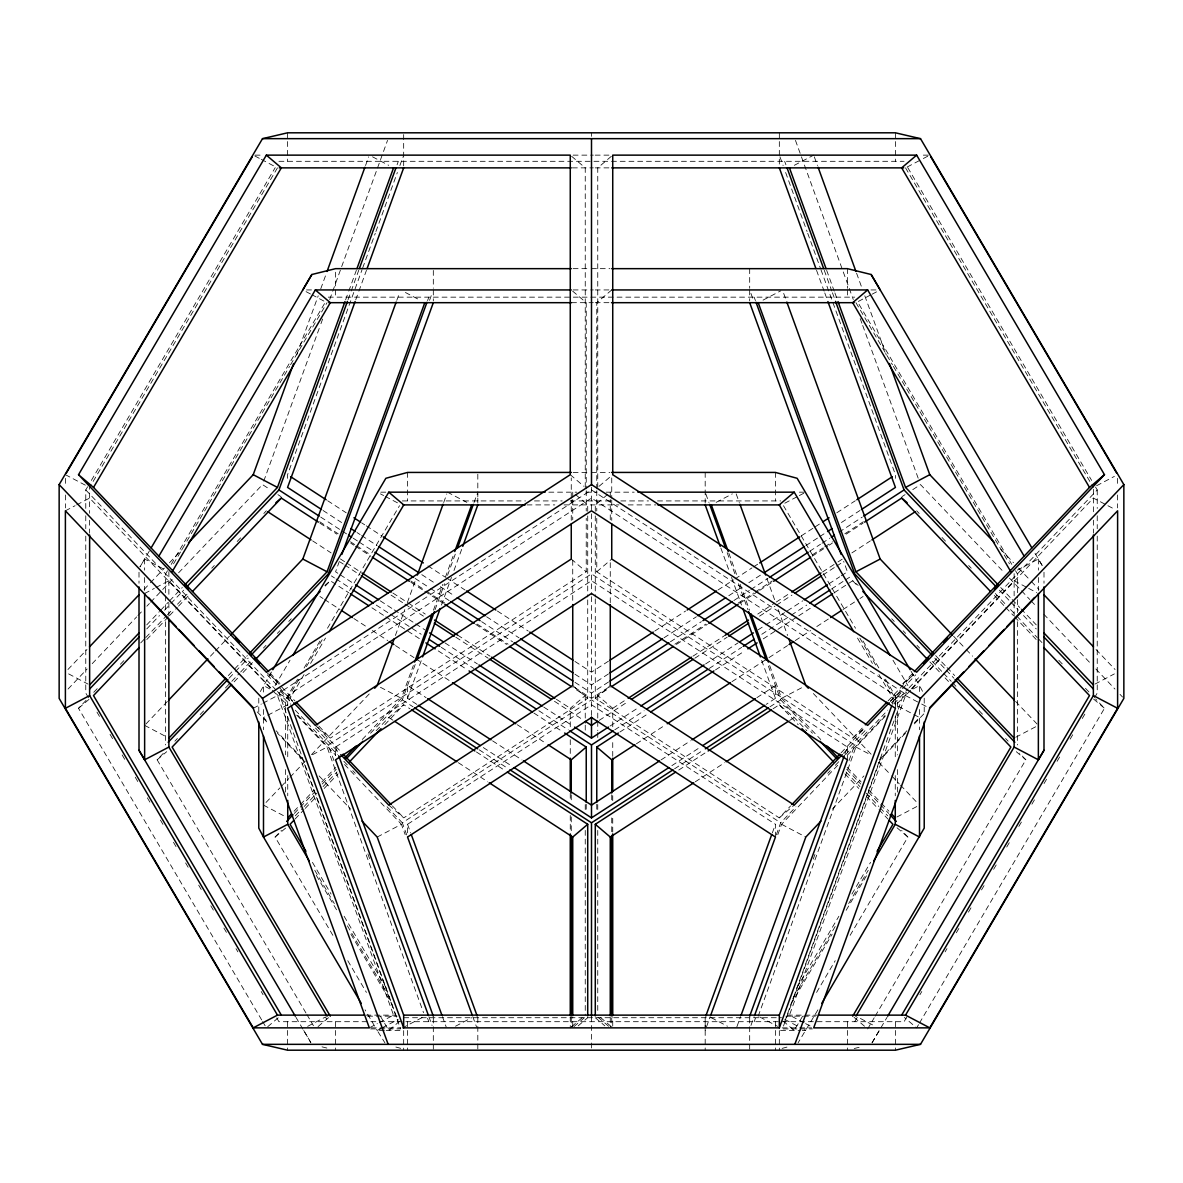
<?xml version="1.0" encoding="UTF-8"?>
<svg xmlns="http://www.w3.org/2000/svg" width="1183" height="1183" viewBox="0 0 1183 1183"><rect width="100%" height="100%" fill="white"/><g stroke="black" fill="none" stroke-linecap="round" stroke-linejoin="round"><path stroke-width="0.75" stroke-dasharray="5 3.75" d="M287.573 478.331L287.573 474.694L362.028 269.754M416.83 704.358L407.544 698.325L407.544 685.593L426.102 697.645M477.814 503.086L477.814 493.991M571.256 520.343L571.256 500.069M571.256 498.22L571.256 477.947M572.735 1026.785L572.735 1017.572M610.265 602.694L610.265 560.328M610.265 519.795L610.265 499.537M611.744 831.693L611.744 816.95M612.735 1026.031L612.735 1016.788M612.735 832.078L612.735 815.442M612.735 800.669L612.735 793.275M612.735 756.336L612.735 739.715M612.735 726.776L612.735 708.306L597.755 695.574L610.088 687.545M705.186 1030.467L705.186 1017.72M775.457 837.046L775.457 824.3L591.5 704.772L407.544 824.3L407.544 837.046M895.427 708.306L895.427 695.574L591.5 498.073L287.573 695.574L287.735 705.689L276.438 693.844M296.756 354.856L318.212 295.809M320.741 288.859L326.419 273.229M365.532 165.546L368.682 156.866M263.75 481.141L320.297 325.458M320.933 323.728L322.811 318.552M329.717 299.521L387.536 140.393M345.599 299.861L348.127 292.911M348.763 291.181L356.334 270.345M348.053 299.669L350.567 292.763M351.203 291.033L358.745 270.271M397.074 164.762L398.331 161.302M362.663 268.023L375.277 233.288M375.913 231.543L397.355 172.496M399.884 165.546L403.033 156.866M355.713 299.861L358.242 292.911M358.878 291.181L366.449 270.345M396.778 300.364L399.307 293.414M427.566 300.615L428.823 297.155M429.547 300.364L432.061 293.414M339.344 561.378L335.573 571.788L338.649 573.799M395.388 635.508L404.793 609.6M407.307 602.694L416.091 578.517M443.684 502.524L446.819 493.888M362.264 739.508L401.421 698.325L413.34 665.511M433.422 610.251L442.826 584.343M445.34 577.437L454.124 553.26M370.545 733.253L402.324 699.848L415.706 663.131M434.989 609.896L444.557 583.692M447.558 575.308L455.854 552.609M474.043 502.524L477.178 493.888M407.544 698.325L421.355 660.336M441.422 605.075L451.462 577.437M453.976 570.531L462.124 548.084M772.322 832.936L775.457 824.3M706.443 1027.007L710.214 1016.655M776.285 834.887L780.676 822.791L795.937 806.747M777.808 834.666L781.579 824.3L838.422 764.529M736.802 1027.007L740.573 1016.655M844.913 754L847.427 747.064L591.5 580.749L335.573 747.064L335.573 757.978M750.939 1025.439L754.089 1016.759M754.177 1021.698L755.434 1018.238M813.239 859.109L815.117 853.919M849.054 760.521L854.703 744.95L591.5 573.903L328.297 744.95L333.946 760.521M758.199 1016.167L855.945 747.064L886.318 715.124M892.263 704.255L895.427 695.574M784.669 1021.698L904.063 693.061L591.5 489.939L278.937 693.061L398.331 1021.698M910.614 690.236L905.542 695.574L789.445 1015.132L803.996 1022.777M260.349 691.537L271.883 671.323M872.063 1042.8L879.28 1030.452M85.767 508.409L85.767 489.939L87.631 486.775M91.372 480.416L275.21 167.646M277.458 167.868L89.627 487.426L89.627 513.274M149.309 551.086L139.934 566.968L144.637 559.041L165.635 570.088M167.483 570.724L165.62 573.903L165.62 594.132M171.224 564.365L325.488 301.916L312.504 295.04M173.546 563.833L289.613 366.375M290.545 364.793L327.055 302.685M275.092 685.593L290.012 660.218M297.554 679.16L285.399 699.848L285.399 705.349M304.105 668.025L320.002 640.964M327.484 628.232L399.514 505.703M298.915 679.308L287.735 698.325L276.423 692.38M306.367 666.62L323.151 638.081M292.6 700.987L290.072 698.325L304.061 674.547M310.582 663.456L325.488 638.081M796.943 987.598L838.88 916.263M851.923 894.067L870.555 862.348M792.758 998.703L835.627 925.771M848.669 903.575L868.233 870.274M790.969 1004.204L832.122 934.186M846.156 910.304L866.74 875.302M802.606 1016.197L794.222 1030.467L783.323 1021.195M816.581 992.419L835.213 960.714M850.133 935.339L907.908 837.046L901.594 830.407M817.926 1009.853L798.096 1042.8M854.703 1021.698L857.512 1016.936L875.346 1026.356M867.671 1028.914L874.222 1017.764M875.169 1016.167L1025.853 759.811L1019.524 753.157M872.093 1042.755L887.043 1017.321M906.858 1016.936L904.063 1021.698L278.937 1021.698L276.142 1016.936M919.93 994.711L921.794 991.531M945.113 951.842L946.991 948.662M956.322 932.795L959.117 928.034M968.448 912.152L972.189 905.808M981.52 889.927L984.315 885.165M993.646 869.283L997.387 862.939M1006.718 847.058L1009.513 842.296M1018.844 826.414L1022.57 820.07M1031.901 804.189L1035.643 797.845M1044.042 783.56L1047.768 777.201M1057.099 761.32L1060.84 754.976M1070.171 739.094L1072.966 734.332M1082.297 718.465L1086.038 712.107M1094.438 697.822L1097.233 693.061L1097.233 536.106M918.526 1024.685L916.648 1027.864L904.389 1017.439M919.457 1023.103L1104.478 708.306L1095.606 698.976M67.934 669.519L86.965 649.511M144.075 589.459L149.162 584.121M150.418 582.775L164.393 568.106M169.465 562.768L182.152 549.415M68.052 689.053L87.113 669.001M92.2 663.663L136.666 616.89M137.938 615.559L141.753 611.537M146.84 606.199L149.383 603.522M150.655 602.191L173.531 578.132M178.618 572.794L262.493 484.601L270.212 489.614M146.736 624.875L159.439 611.537M160.696 610.206L168.311 602.191M169.583 600.86L182.286 587.522M146.766 628.912L159.483 615.559M164.555 610.206L169.642 604.868M170.914 603.522L183.631 590.169M261.68 1019.923L78.522 708.306L87.394 698.976M93.738 692.292L97.553 688.299M120.4 664.269L124.2 660.277M140.703 642.916L144.503 638.924M145.775 637.578L166.078 616.239M167.35 614.894L172.437 609.556M177.509 604.217L187.668 593.541M211.772 568.195L214.315 565.518M237.162 541.503L240.962 537.496M263.809 513.481L266.352 510.805M146.796 639.515L168.37 616.831M169.642 615.5L177.258 607.5M178.529 606.154L188.674 595.478M145.908 724.04L167.409 701.415M210.441 656.181L214.227 652.188M215.498 650.857L229.413 636.217M228.349 675.567L233.406 670.243M234.678 668.913L247.336 655.619M229.162 678.14L234.249 672.787M235.521 671.456L248.223 658.088M305.968 1012.988L157.147 759.811L163.476 753.157M174.862 741.179L177.391 738.517M200.164 714.562L203.964 710.569M225.48 687.959L230.537 682.635M231.809 681.304L239.395 673.319M240.667 671.988L250.781 661.341M263.439 648.047L265.968 645.386M277.354 633.408L279.898 630.746M288.756 621.43L291.284 618.768M234.13 681.866L237.931 677.874M242.988 672.55L253.118 661.903M325.236 586.073L330.308 580.749L348.808 592.772M266.027 802.473L279.927 787.863M281.184 786.532L288.77 778.562M290.027 777.231L305.184 761.29L276.127 730.783M311.499 754.65L369.614 693.549M294.049 811.227L299.107 805.919M300.364 804.588L314.264 789.978M321.85 782.007L335.735 767.397M294.301 813.431L314.634 792.048M322.249 784.033L336.238 769.334M332.867 935.339L275.092 837.046L281.406 830.407M295.306 815.797L302.892 807.826M304.149 806.495L316.778 793.216M323.092 786.577L336.992 771.967M376.15 730.783L388.778 717.504L403.758 704.772L409.954 708.78M295.129 818.991L303.972 809.69M305.229 808.373L316.6 796.41M324.186 788.44L338.072 773.83M384.815 724.691L403.758 704.772M902.94 683.597L913.099 672.92M596.764 518.331L596.764 571.788L852.692 738.103L864.093 726.125M888.122 700.854L913.439 674.236M595.286 598.849L595.286 698.325L779.242 817.867L790.599 805.919M841.128 752.787L865.128 727.545M890.4 700.987L902.452 690.221M890.459 701.415L915.76 674.798M843.479 753.32L867.479 728.092M891.479 702.85L902.851 690.902M827.701 773.342L830.244 770.665M835.331 765.327L839.146 761.32M845.49 754.636L887.753 710.199M893.786 703.855L908.086 688.831M909.15 687.707L1097.233 489.939L1095.369 486.775M847.265 755.242L885.15 715.39M906.562 693.844L895.176 705.822L895.265 698.325L884.085 679.308M911.635 688.521L1014.127 580.749L1027.051 587.537M911.886 688.89L1093.373 498.073L1106.297 504.86M832.344 809.157L863.915 775.944M906.873 730.783L877.816 761.334L890.444 774.569M914.444 722.828L919.502 717.504L895.265 704.772M905.498 733.194L880.182 759.811L782.436 1028.914L812.44 1028.914M914.355 723.878L925.742 711.9M611.374 156.289L597.755 167.868L597.755 487.426M78.522 708.306L89.405 699.049M611.744 289.939L596.764 302.685L596.764 488.845M324.852 585.378L330.308 580.749M157.147 759.811L166.685 751.693M599.116 486.272L612.735 474.694M607.544 494.479L595.286 504.904L595.286 514.117M275.092 837.046L285.99 827.775M596.764 571.788L611.744 559.041M570.265 726.776L570.265 708.306L585.245 695.574L572.912 687.545M595.286 698.325L610.265 685.593M267.713 1026.711L278.611 1017.439M318.05 1026.593L328.948 1017.321M399.677 1021.195L388.778 1030.467L380.394 1016.197M903.028 683.774L913.927 674.502M852.692 738.103L864.95 727.678M779.242 817.867L794.222 805.12M571.626 1026.711L582.524 1017.439M573.977 1026.593L584.875 1017.321M578.176 1025.838L587.714 1017.72M315.329 725.371L330.308 738.103L586.236 571.788L586.236 518.331M608.476 661.164L591.5 672.195L574.524 661.164M654.746 631.086L685.608 611.034M718.007 589.977L733.43 579.951M734.968 578.96L751.944 567.929M753.482 566.923L758.111 563.921M801.32 535.84L813.653 527.825M815.205 526.819L821.372 522.812M836.795 512.786L855.309 500.749M608.476 673.911L591.5 684.927L574.524 673.911M664.003 637.814L696.403 616.757M728.802 595.7L742.687 586.679M748.854 582.672L761.201 574.657M805.948 545.585L818.281 537.555M819.819 536.55L826 532.542M841.424 522.516L859.937 510.494M608.52 682L591.5 693.061L574.48 682M670.421 641.778L701.356 621.666M733.859 600.55L749.327 590.494M750.88 589.489L767.9 578.428M809.675 551.278L820.499 544.239M822.052 543.234L829.786 538.206M839.072 532.173L862.289 517.089M388.778 805.12L403.758 817.867L587.714 698.325L587.714 598.849M608.491 687.367L591.5 698.399L574.509 687.367M674.916 644.203L705.807 624.121M738.236 603.049L753.689 593.008M755.227 592.003L772.218 580.957M812.381 554.857L823.191 547.833M824.743 546.827L832.462 541.814M844.825 533.784L863.353 521.733M901.978 496.638L905.069 494.642M912.788 489.614L920.507 484.601L1004.382 572.794M676.425 644.439L707.286 624.387M739.686 603.33L758.199 591.308M759.737 590.302L772.085 582.287M812.189 556.217L827.627 546.191M829.165 545.186L832.255 543.189M846.126 534.154L863.102 523.137M406.715 834.887L402.324 822.791L591.5 699.848L780.676 822.791M612.735 708.306L626.62 699.286M692.957 656.181L725.356 635.123M757.756 614.066L774.717 603.049M776.255 602.043L790.14 593.023M822.54 571.966L836.425 562.945M837.978 561.94L842.607 558.938M851.864 552.919L870.363 540.882M599.204 720.358L628.498 701.312M694.805 658.236L727.175 637.193M759.56 616.151L774.969 606.14M776.506 605.134L791.93 595.123M822.762 575.086L835.094 567.056M836.647 566.066L842.814 562.058M609.999 726.081L639.293 707.05M705.586 663.959L737.97 642.931M758.007 629.903L764.174 625.896M765.726 624.89L785.763 611.862M787.301 610.872L802.725 600.846M828.928 583.811L839.723 576.801M841.261 575.796L847.427 571.788L843.656 561.378M614.731 729.852L644.144 710.746M709.164 668.484L741.682 647.352M761.808 634.28L789.682 616.166M791.235 615.16L806.717 605.09M831.486 589.001L843.863 580.942M845.416 579.936L851.612 575.914M619.892 732.04L649.186 712.994M715.478 669.918L744.772 650.887M763.272 638.864L797.194 616.816M798.732 615.811L811.065 607.796M834.192 592.772L852.692 580.749L858.148 585.378M636.41 743.782L665.704 724.735M731.996 681.659L767.456 658.606M769.009 657.615L787.508 645.593M795.213 640.58L810.636 630.554M816.802 626.546L829.135 618.532M843.006 609.526L858.429 599.5M859.967 598.494L863.058 596.498M661.06 759.915L690.428 740.839M756.898 697.645L775.457 685.593L775.457 698.325L766.17 704.358M671.885 765.638L699.7 747.552M674.561 768.817L703.781 749.815M769.911 706.842L780.676 699.848L767.294 663.131M678.761 770.059L706.576 751.974M773.046 708.78L779.242 704.772L794.222 717.504L806.85 730.783M695.279 781.8L724.647 762.71M789.579 720.521L794.222 717.504M65.39 510.805L75.091 505.718M76.703 504.86L89.627 498.073L271.114 688.89M794.296 165.324L813.682 155.136M907.154 167.025L921.69 159.38M923.317 158.522L929.779 155.136L920.566 155.136M144.637 593.496L154.337 588.395M155.949 587.537L168.873 580.749L271.365 688.521M763.035 300.142L780.81 290.796M870.496 295.04L857.571 301.842L1011.776 564.365M872.108 294.197L880.182 289.939M253.221 708.306L261.31 704.062M262.922 703.22L277.458 695.574L393.555 1015.132L379.004 1022.777M287.735 704.772L263.498 717.504L268.556 722.828M716.159 502.361L732.321 493.873M784.802 503.204L797.726 496.416M799.353 495.559L805.815 492.172L796.81 492.172M312.504 754.71L327.055 747.064L423.544 1012.692M377.185 837.046L401.421 824.3L405.192 834.666M1096.597 485.74L1114.371 476.394M1017.365 570.088L1038.363 559.041L1043.066 566.968L1033.691 551.086M769.66 665.511L781.579 698.325L802.577 687.279M895.265 698.325L906.577 692.38M913.039 688.979L919.502 685.593L922.651 691.537M307.654 1026.356L325.429 1017.01L328.297 1021.698M369.318 1027.864L377.392 1023.62M380.423 1028.766L377.185 1030.467L365.074 1009.853M382.035 1027.923L398.198 1019.421M402.19 1028.057L423.189 1017.01M1094.985 684.085L1114.371 673.896M455.529 1026.223L471.692 1017.72M1015.739 737.26L1036.752 726.214M896.877 817.024L919.502 805.12M782.126 1048.389L787.124 1047.044M854.215 1048.522L860.987 1046.851M255.07 155.136L262.434 155.136M573.09 155.136L593.348 155.136M595.182 155.136L609.91 155.136M278.937 161.302L904.063 161.302M572.35 167.868L593.348 167.868M595.182 167.868L610.65 167.868M573.09 268.659L589.666 268.659M591.5 268.659L609.91 268.659M306.501 289.939L312.031 289.939M573.104 289.939L593.334 289.939M595.182 289.939L609.896 289.939M870.969 289.939L876.499 289.939M328.297 297.155L854.703 297.155M571.507 302.685L593.334 302.685M595.182 302.685L611.493 302.685M573.104 472.431L589.666 472.431M591.5 472.431L609.896 472.431M380.793 492.172L386.19 492.172M548.823 492.172L576.831 492.172M585.999 492.172L597.001 492.172M606.169 492.172L634.177 492.172M402.324 500.927L525.489 500.927M534.479 500.927L562.162 500.927M570.324 500.927L612.676 500.927M620.838 500.927L648.521 500.927M657.511 500.927L780.676 500.927M527.012 504.904L554.827 504.904M563.995 504.904L619.005 504.904M628.173 504.904L655.988 504.904M365.917 1015.132L395.521 1015.132M787.479 1015.132L817.083 1015.132M367.632 1016.167L397.133 1016.167M785.867 1016.167L815.368 1016.167M403.758 1017.72L781.579 1017.72M371.344 1027.864L400.815 1027.864M782.185 1027.864L811.656 1027.864M370.56 1028.914L400.564 1028.914L302.818 759.811L277.502 733.194M384.401 1030.467L377.185 1030.467L384.904 1042.8M386.19 1030.467L402.412 1030.467M780.588 1030.467L800.403 1030.467M802.207 1030.467L805.815 1030.467L802.577 1028.766M322.013 1046.851L328.785 1048.522M395.876 1047.044L400.874 1048.389M1107.909 505.718L1114.371 509.104M372.541 156.821L388.704 165.324M254.848 155.979L259.683 158.522M261.31 159.38L275.846 167.025M1028.663 588.395L1036.752 592.639M405.414 292.497L419.965 300.142M306.042 291.639L310.892 294.197M905.542 695.574L920.078 703.22M921.69 704.062L929.779 708.306M447.455 492.172L466.841 502.361M380.423 493.873L383.647 495.559M385.274 496.416L398.198 503.204M855.945 747.064L870.496 754.71M781.579 824.3L805.815 837.046M65.39 474.694L86.403 485.74M380.423 687.279L401.421 698.325M269.961 688.979L263.498 685.593L263.498 694.776M805.608 1023.62L812.07 1027.021M784.802 1019.421L800.965 1027.923M759.811 1017.01L777.586 1026.356M68.629 673.896L88.015 684.085M711.308 1017.72L727.471 1026.223M144.637 725.371L167.261 737.26M263.498 805.12L286.123 817.024M327.691 500.749L346.205 512.786M361.628 522.812L364.719 524.823M366.257 525.814L381.68 535.84M427.965 565.918L444.941 576.949M446.479 577.955L464.993 589.977M497.392 611.034L528.254 631.086M323.063 510.494L341.576 522.516M357 532.542L360.09 534.553M361.628 535.559L377.052 545.585M421.799 574.657L434.146 582.672M440.313 586.679L454.198 595.7M486.597 616.757L518.997 637.814M320.711 517.089L340.837 530.161M342.375 531.167L347.018 534.184M353.214 538.206L357.858 541.222M359.395 542.228L373.325 551.278M415.1 578.428L429.03 587.478M430.582 588.483L449.141 600.55M481.644 621.666L512.579 641.778M277.931 494.642L281.022 496.638M319.647 521.733L338.175 533.784M350.538 541.814L355.166 544.831M356.719 545.821L370.619 554.857M410.782 580.957L424.682 589.992M426.22 590.997L444.764 603.049M477.193 624.121L508.084 644.203M319.898 523.137L336.874 534.154M350.745 543.189L353.835 545.186M355.373 546.191L370.811 556.217M410.915 582.287L423.263 590.302M424.801 591.308L443.314 603.33M475.714 624.387L506.575 644.439M312.637 540.882L331.136 552.919M340.393 558.938L345.022 561.94M346.575 562.945L360.46 571.966M392.86 593.023L406.745 602.043M408.283 603.049L425.244 614.066M457.644 635.123L490.043 656.181M556.38 699.286L570.265 708.306M340.186 562.058L343.277 564.054M344.815 565.06L360.238 575.086M391.07 595.123L403.403 603.138M404.941 604.129L423.44 616.151M455.825 637.193L488.195 658.236M554.502 701.312L583.796 720.358M340.186 574.79L354.072 583.811M380.275 600.846L392.608 608.861M394.161 609.866L414.198 622.894M415.736 623.885L424.993 629.903M445.03 642.931L477.414 663.959M543.707 707.05L573.001 726.081M331.388 575.914L334.478 577.925M336.031 578.931L351.514 589.001M376.283 605.09L388.675 613.149M390.227 614.154L421.192 634.28M441.318 647.352L473.836 668.484M538.856 710.746L568.269 729.852M371.935 607.796L384.268 615.811M385.806 616.816L419.728 638.864M438.228 650.887L467.522 669.918M533.814 712.994L563.108 732.04M319.942 596.498L323.033 598.494M324.571 599.5L339.994 609.526M353.865 618.532L366.198 626.546M372.364 630.554L387.787 640.58M395.492 645.593L413.991 657.615M415.544 658.606L451.004 681.659M517.296 724.735L546.59 743.782M492.572 740.839L521.94 759.915M483.3 747.552L511.115 765.638M402.324 699.848L413.089 706.842M479.219 749.815L508.439 768.817M476.424 751.974L504.239 770.059M388.778 717.504L393.421 720.521M458.353 762.71L487.721 781.8M571.626 156.289L585.245 167.868L585.245 487.426M1093.595 699.049L1104.478 708.306M572.616 291.107L586.236 302.685L586.236 488.845M1016.315 751.693L1025.853 759.811M570.265 474.694L583.884 486.272M575.456 494.479L587.714 504.904L587.714 514.117M897.01 827.775L907.908 837.046M571.256 559.041L586.236 571.788M572.735 685.593L587.714 698.325M854.052 1017.321L864.95 1026.593M266.352 672.195L279.972 683.774M280.548 690.221L290.072 698.325M600.476 1017.439L612.735 1027.864M598.125 1017.321L609.023 1026.593M595.286 1017.72L604.824 1025.838M1000.848 549.415L1013.535 562.768M1018.607 568.106L1030.038 580.114M1031.31 581.444L1038.925 589.459M1096.035 649.511L1115.066 669.519M1009.469 578.132L1029.802 599.515M1031.073 600.86L1036.16 606.199M1043.79 614.214L1090.8 663.663M1095.887 669.001L1114.948 689.053M1120.035 694.391L1122.578 697.068M1000.714 587.522L1010.874 598.199M1012.145 599.53L1019.761 607.53M1021.033 608.875L1036.264 624.875M999.369 590.169L1009.543 600.86M1010.814 602.191L1018.445 610.206M1023.517 615.559L1036.234 628.912M916.648 510.805L919.191 513.481M942.038 537.496L945.838 541.503M968.685 565.518L971.228 568.195M995.332 593.541L1005.491 604.217M1010.563 609.556L1015.65 614.894M1016.922 616.239L1037.225 637.578M1038.497 638.924L1042.297 642.916M1058.8 660.277L1062.6 664.269M1085.447 688.299L1089.262 692.292M994.326 595.478L1004.471 606.154M1005.742 607.5L1013.358 615.5M1014.63 616.831L1036.204 639.515M953.587 636.217L964.973 648.195M966.23 649.526L972.559 656.181M1015.591 701.415L1037.092 724.04M935.664 655.619L945.794 666.251M947.065 667.582L954.651 675.567M934.777 658.088L944.936 668.779M946.208 670.11L953.838 678.14M891.716 618.768L894.244 621.43M903.102 630.746L905.646 633.408M917.032 645.386L919.561 648.047M932.219 661.341L942.333 671.988M943.605 673.319L951.191 681.304M952.463 682.635L957.52 687.959M979.036 710.569L982.836 714.562M1005.609 738.517L1008.138 741.179M852.692 580.749L857.764 586.073M929.882 661.903L940.012 672.55M945.069 677.874L948.87 681.866M813.386 693.549L871.501 754.65M891.716 775.9L899.287 783.871M900.559 785.201L916.973 802.473M781.579 698.325L820.736 739.508M847.265 767.397L861.15 782.007M868.736 789.978L880.108 801.926M881.365 803.257L888.951 811.227M780.676 699.848L812.455 733.253M846.762 769.334L860.751 784.033M868.366 792.048L888.699 813.431M846.008 771.967L859.908 786.577M866.222 793.216L878.851 806.495M880.108 807.826L887.694 815.797M779.242 704.772L798.185 724.691M844.928 773.83L858.814 788.44M866.4 796.41L877.771 808.373M879.028 809.69L887.871 818.991M269.901 672.92L280.06 683.597M269.561 674.236L294.878 700.854M318.907 726.125L330.308 738.103M317.872 727.545L341.872 752.787M392.401 805.919L403.758 817.867M267.24 674.798L292.541 701.415M280.149 690.902L291.521 702.85M315.521 728.092L339.521 753.32M85.767 489.939L276.393 690.384M277.458 691.493L289.214 703.855M295.247 710.199L337.51 754.636M343.854 761.32L347.669 765.327M352.756 770.665L355.299 773.342M387.063 806.747L402.324 822.791M297.85 715.39L335.735 755.242M344.578 764.529L401.421 824.3M296.682 715.124L327.055 747.064M272.386 690.236L277.458 695.574M319.085 775.944L350.656 809.157M257.258 711.9L268.645 723.878M907.79 167.646L1091.628 480.416M905.542 167.868L1093.373 487.426M1015.517 570.724L1017.38 573.903L1017.38 597.814M855.945 302.685L892.455 364.793M893.387 366.375L1009.454 563.833M911.117 671.323L919.502 685.593L919.502 694.776M892.988 660.218L907.908 685.593M783.486 505.703L855.516 628.232M862.999 640.964L878.895 668.025M885.446 679.16L897.601 699.848L897.601 709.016M859.849 638.081L876.633 666.62M857.512 638.081L872.418 663.456M878.939 674.547L892.928 698.325M312.445 862.348L331.077 894.067M344.12 916.263L386.057 987.598M314.767 870.274L334.331 903.575M347.373 925.771L390.242 998.703M316.26 875.302L336.844 910.304M350.878 934.186L392.031 1004.204M347.787 960.714L366.419 992.419M306.9 1014.585L313.451 1025.72M295.957 1017.321L310.907 1042.755M88.562 697.822L85.767 693.061L85.767 536.106M96.962 712.107L100.703 718.465M110.034 734.332L112.829 739.094M122.16 754.976L125.901 761.32M135.232 777.201L138.958 783.56M147.357 797.845L151.099 804.189M160.43 820.07L164.156 826.414M173.487 842.296L176.282 847.058M185.613 862.939L189.354 869.283M198.685 885.165L201.48 889.927M210.811 905.808L214.552 912.152M223.883 928.034L226.678 932.795M236.008 948.662L237.887 951.842M261.206 991.531L263.07 994.711M262.611 1021.506L265.421 1026.282M303.72 1030.452L310.937 1042.8M814.318 156.866L817.468 165.546M856.581 273.229L862.259 288.859M864.788 295.809L886.244 354.856M795.464 140.393L853.283 299.521M860.189 318.552L862.067 323.728M862.703 325.458L919.25 481.141M826.666 270.345L834.237 291.181M834.873 292.911L837.401 299.861M784.669 161.302L785.926 164.762M824.255 270.271L831.797 291.033M832.433 292.763L834.947 299.669M779.967 156.866L783.116 165.546M785.645 172.496L807.087 231.543M807.723 233.288L820.337 268.023M820.972 269.754L895.427 474.694L895.427 478.331M816.551 270.345L824.122 291.181M824.758 292.911L827.287 299.861M783.693 293.414L786.222 300.364M754.177 297.155L755.434 300.615M750.939 293.414L753.453 300.364M736.181 493.888L739.316 502.524M766.909 578.517L775.693 602.694M778.207 609.6L787.612 635.508M728.876 553.26L737.66 577.437M740.174 584.343L749.578 610.251M705.822 493.888L708.957 502.524M727.146 552.609L735.442 575.308M738.443 583.692L748.011 609.896M720.876 548.084L729.024 570.531M731.538 577.437L741.578 605.075M761.645 660.336L775.457 698.325M407.544 824.3L410.678 832.936M472.786 1016.655L476.557 1027.007M442.427 1016.655L446.198 1027.007M335.573 747.064L338.087 754M428.911 1016.759L432.061 1025.439M367.883 853.919L369.761 859.109M427.566 1018.238L428.823 1021.698M287.573 695.574L290.737 704.255M1117.61 478.376L1117.61 485.769M1117.61 494.997L1117.61 507.921M1097.233 489.939L1097.233 508.409M1097.233 515.788L1097.233 528.712M1093.373 489.274L1093.373 513.274M1093.373 520.224L1093.373 533.134M1043.997 572.232L1043.997 583.249M1038.363 559.041L1038.363 570.132M1038.363 577.526L1038.363 590.465M1017.38 599.648L1017.38 612.528M1017.38 621.726L1017.38 744.95M1014.127 573.637L1014.127 595.818M1014.127 602.916L1014.127 615.855M924.219 698.162L924.219 714.636M919.502 709.489L919.502 729.719M897.601 710.85L897.601 754.887M897.601 769.571L897.601 793.423M895.427 132.807L895.427 161.302M895.427 1021.698L895.427 1050.193M895.265 716.721L895.265 759.013M895.265 775.575L895.265 795.804M847.427 268.659L847.427 288.253M847.427 290.027L847.427 297.155M847.427 747.064L847.427 759.811M847.427 1021.698L847.427 1050.193M779.331 132.807L779.331 166.049M779.331 1030.6L779.331 1050.193M775.457 472.431L775.457 500.927M775.457 1021.698L775.457 1050.193M749.682 268.659L749.682 288.253M749.682 289.939L749.682 300.866M749.682 1017.986L749.682 1050.193M705.186 472.431L705.186 503.086M705.186 1021.698L705.186 1050.193M611.744 477.947L611.744 498.22M611.744 500.069L611.744 520.343M611.744 794.828L611.744 802.192M611.744 1017.853L611.744 1027.066M610.265 492.172L610.265 497.688M610.265 1017.572L610.265 1026.785M597.755 695.574L597.755 719.575M597.755 721.423L597.755 730.665M597.755 732.514L597.755 738.059M597.755 804.544L597.755 810.089M597.755 830.407L597.755 1013.284M596.764 490.694L596.764 510.967M596.764 804.203L596.764 811.568M595.286 515.965L595.286 597.016M591.5 132.807L591.5 136.37M591.5 487.189L591.5 513.023M591.5 513.821L591.5 594.857M591.5 596.705L591.5 717.504M591.5 1016.744L591.5 1048.419M587.714 515.965L587.714 597.016M586.236 490.694L586.236 510.967M586.236 804.203L586.236 811.568M585.245 695.574L585.245 723.271M585.245 725.12L585.245 734.362M585.245 804.544L585.245 810.089M585.245 830.407L585.245 1015.132M572.735 492.172L572.735 497.688M572.735 499.537L572.735 519.795M572.735 560.328L572.735 602.694M571.256 794.828L571.256 802.192M571.256 816.95L571.256 831.693M571.256 1017.853L571.256 1027.066M570.265 739.715L570.265 756.336M570.265 793.275L570.265 800.669M570.265 815.442L570.265 832.078M570.265 1016.788L570.265 1027.864M477.814 474.22L477.814 500.927M477.814 1017.72L477.814 1050.193M433.318 270.434L433.318 288.253M433.318 290.027L433.318 300.866M433.318 1017.986L433.318 1050.193M407.544 472.431L407.544 500.927M407.544 1021.698L407.544 1050.193M403.669 134.581L403.669 166.049M403.669 1030.6L403.669 1050.193M335.573 272.223L335.573 288.253M335.573 290.027L335.573 297.155M335.573 1021.698L335.573 1050.193M287.573 132.807L287.573 161.302M287.735 716.721L287.735 759.013M287.735 775.575L287.735 795.804M287.573 1021.698L287.573 1050.193M285.399 707.183L285.399 754.887M285.399 769.571L285.399 793.423M263.498 709.489L263.498 729.719M258.781 698.162L258.781 714.636M168.873 571.788L168.873 595.818M168.873 602.916L168.873 615.855M165.62 595.981L165.62 612.528M165.62 621.726L165.62 744.95M144.637 559.041L144.637 570.132M144.637 577.526L144.637 590.465M139.002 572.232L139.002 583.249M89.627 520.224L89.627 533.134M85.767 515.788L85.767 528.712M65.39 478.376L65.39 485.769M65.39 494.997L65.39 507.921"/><path stroke-width="1.5" d="M571.256 524.025L571.256 559.041L315.329 725.371L293.813 702.746M572.735 1015.724L572.735 837.046L587.714 824.3L507.33 772.07M610.265 604.528L610.265 685.593L794.222 805.12L842.222 754.65M611.744 1016.005L611.744 835.375M611.744 792.98L611.744 759.811L596.764 747.064L618.354 733.031M612.735 1014.94L612.735 833.911M612.735 791.427L612.735 758.185M188.496 542.746L253.221 474.694L293.606 363.536M327.04 271.484L364.896 167.291M184.814 584.846L277.458 487.426L344.978 301.606M356.955 268.6L393.555 167.868M186.16 587.493L278.937 489.939L347.432 301.399M359.366 268.541L395.817 168.223M355.092 301.606L287.573 487.426L321.525 509.489M367.07 268.6L403.669 167.868M230.685 634.887L302.818 559.041L396.157 302.094M249.864 652.957L327.055 571.788L424.801 302.685M426.945 302.345L328.297 573.903L250.766 655.412M341.872 554.428L433.318 302.685M394.131 638.953L377.185 685.593L374.656 688.24M417.333 575.056L443.063 504.254M414.597 662.066L432.165 613.711M454.745 551.544L471.692 504.904M416.771 660.07L434.368 611.626M457.614 547.64L473.318 504.387M422.597 656.876L440.165 608.52M462.76 546.354L477.814 504.904M705.822 1015.99L771.686 834.666M710.835 1014.925L775.457 837.046L591.5 717.504L407.544 837.046L472.165 1014.925M741.194 1014.925L805.815 837.046L820.972 821.106M749.682 1016.167L844.278 755.745M754.724 1015.014L847.427 759.811L591.5 593.496L335.573 759.811L428.276 1015.014M779.331 1027.864L895.427 708.306L591.5 510.805L287.573 708.306L403.669 1027.864L779.331 1027.864L779.331 1015.132L891.642 705.985M794.843 1044.338L920.507 698.399L1123.85 484.601L920.507 138.662L895.427 132.807L287.573 132.807L262.493 138.662L59.15 484.601L59.15 698.399L262.493 1044.338L287.573 1050.193L895.427 1050.193L920.507 1044.338L1123.85 698.399L1123.85 484.601M302.818 289.939L311.839 274.515L335.573 268.659L571.271 268.659M66.322 473.096L252.29 156.718M78.522 474.694L266.352 155.136L570.265 155.136L570.265 474.694L266.352 672.195L78.522 474.694L93.501 487.426L268.63 671.589M93.501 487.426L281.332 167.868L266.352 155.136M151.143 547.892L311.839 274.515M159.025 555.862L315.329 289.939L571.256 289.939M172.127 571.788L330.308 302.685L315.329 289.939M272.815 669.726L385.865 478.287L407.544 472.431L571.33 472.431M292.807 655.456L388.778 492.172L545.141 492.172M329.214 631.737L403.758 504.904L388.778 492.172M877.076 851.257L892.928 824.3L889.128 820.322M873.823 860.766L895.265 824.3L895.265 800.403M821.653 1003.509L924.219 828.13L924.219 721.955M852.692 1016.167L1010.874 747.064L951.398 684.528M855.945 1016.167L1014.127 747.064L1014.127 619.552M887.679 1016.167L1043.997 750.288L1043.997 586.916M901.668 1015.132L1089.499 695.574L1043.82 647.53M818.784 1015.132L905.542 1015.132L1093.373 695.574L1093.373 534.982M929.779 1027.864L1117.61 708.306L1117.61 510.805L929.779 708.306L813.682 1027.864L929.779 1027.864L905.542 1015.132M1014.127 747.064L1038.363 759.811L1043.997 750.288M89.509 646.835L139.002 594.798M89.627 684.927L139.121 632.89M89.583 689.053L139.15 636.927M139.18 647.53L93.501 695.574L281.332 1015.132M192.489 591.485L281.332 498.073L318.36 522.132M168.681 700.085L207.912 658.842M168.873 738.103L225.82 678.229M168.163 742.273L227.89 679.471M231.602 684.528L172.127 747.064L330.308 1016.167M255.646 659.242L320.179 591.396M287.735 817.867L291.521 813.889M344.578 758.096L355.95 746.148M286.67 821.446L293.029 814.762M346.397 758.643L362.915 741.268M293.872 820.322L290.072 824.3L305.924 851.257M349.443 761.882L381.03 728.669M914.37 671.589L1089.499 487.426L1104.478 474.694L916.648 155.136L612.735 155.136L612.735 474.694L916.648 672.195L1104.478 474.694M865.35 724.795L886.866 702.184M923.553 663.604L928.625 658.28M943.812 642.31L947.598 638.317M994.43 589.09L998.215 585.097M791.871 804.588L839.871 754.118M889.187 702.746L867.671 725.371L611.744 559.041L611.744 524.025M929.542 707.907L963.701 671.988M968.773 666.665L983.945 650.709M989.018 645.386L1004.204 629.415M1006.733 626.753L1034.563 597.474M275.876 502.701L281.332 498.073M916.648 155.136L901.668 167.868L1089.499 487.426M1023.975 555.862L867.671 289.939L852.692 302.685L1010.874 571.788M890.193 655.456L794.222 492.172L779.242 504.904L853.786 631.737M571.256 792.98L571.256 759.811L586.236 747.064L564.646 733.031M388.157 1044.338L262.493 698.399L591.5 484.601L591.5 138.662M610.014 660.158L653.208 632.092M687.146 610.029L716.469 590.982M759.663 562.916L799.767 536.845M822.91 521.807L829.076 517.799M856.847 499.758L892.337 476.69M610.014 672.905L662.465 638.82M697.955 615.751L725.726 597.711M764.292 572.646L804.396 546.576M827.538 531.551L832.167 528.535M861.475 509.489L895.427 487.426L827.908 301.606M610.073 680.994L668.868 642.783M702.909 620.661L732.307 601.556M769.438 577.422L808.122 552.284M831.338 537.2L834.429 535.189M863.827 516.084L904.063 489.939L835.568 301.399M611.641 686.539L673.349 646.45M708.824 623.382L738.148 604.336M773.623 581.282L810.651 557.223M864.64 522.132L901.668 498.073L907.124 502.701M628.158 698.281L691.404 657.186M725.356 635.123L748.499 620.084M791.693 592.018L821.002 572.971M871.915 539.877L915.11 511.81M597.666 721.349L591.5 725.371L585.334 721.349M631.589 699.316L693.253 659.242M728.713 636.188L748.765 623.175M795.02 593.112L821.224 576.077M574.539 727.087L591.5 738.103L608.461 727.087M640.831 706.044L704.048 664.964M739.508 641.925L753.379 632.905M804.263 599.84L827.39 584.816M514.206 767.634L591.5 817.867L591.5 744.95L613.178 730.857M647.234 708.721L707.626 669.489M743.235 646.347L754.074 639.308M809.808 603.079L829.934 590.006M650.724 711.989L713.941 670.924M747.863 648.875L757.105 642.872M814.155 605.8L832.655 593.777M611.744 759.811L634.872 744.772M667.242 723.73L730.458 682.665M789.046 644.587L793.675 641.585M830.673 617.541L841.468 610.517M659.523 760.92L591.5 805.12L523.477 760.92M691.981 739.833L755.36 698.65M591.5 817.867L668.794 767.634M702.806 745.541L764.632 705.364M591.5 1016.182L591.5 822.791L673.023 769.808M705.319 748.824L768.373 707.848M595.286 1015.886L595.286 824.3L675.67 772.07M708.129 750.968L771.508 709.785M610.265 1015.724L610.265 837.046L693.741 782.806M726.199 761.704L788.026 721.526M65.39 708.306L65.39 510.805L253.221 708.306L369.318 1027.864L253.221 1027.864L65.39 708.306L89.627 695.574L89.627 534.982M139.002 586.916L139.002 750.288L144.637 759.811L168.873 747.064L168.873 619.552M838.022 301.606L905.542 487.426L929.779 474.694L994.504 542.746M287.735 800.403L287.735 824.3L263.498 837.046L258.781 828.13L258.781 721.955M758.199 302.685L855.945 571.788L880.182 559.041L952.315 634.887M253.221 1027.864L277.458 1015.132L364.216 1015.132M262.493 138.662L920.507 138.662M279.306 167.868L571.241 167.868M611.759 167.868L903.694 167.868M611.729 268.659L847.427 268.659L871.161 274.515L1031.857 547.892M611.744 289.939L867.671 289.939M328.889 302.685L571.507 302.685M611.493 302.685L854.111 302.685M611.67 472.431L775.457 472.431L797.135 478.287L910.185 669.726M637.859 492.172L794.222 492.172M403.226 504.904L525.178 504.904M657.822 504.904L779.774 504.904M291.358 705.985L403.669 1015.132L779.331 1015.132M262.493 1044.338L920.507 1044.338M1093.373 695.574L1117.61 708.306M253.221 474.694L277.458 487.426M895.265 824.3L919.502 837.046L919.502 735.9M302.818 559.041L327.055 571.788M591.5 484.601L920.507 698.399M290.663 476.69L326.153 499.758M353.924 517.799L360.09 521.807M383.233 536.845L423.337 562.916M466.531 590.982L495.854 610.029M529.792 632.092L572.986 660.158M350.833 528.535L355.462 531.551M378.604 546.576L418.708 572.646M457.274 597.711L485.045 615.751M520.535 638.82L572.986 672.905M278.937 489.939L319.173 516.084M348.571 535.189L351.662 537.2M374.878 552.284L413.562 577.422M450.693 601.556L480.091 620.661M514.132 642.783L572.927 680.994M372.349 557.223L409.377 581.282M444.852 604.336L474.176 623.382M509.651 646.45L571.359 686.539M267.89 511.81L311.085 539.877M361.998 572.971L391.307 592.018M434.501 620.084L457.644 635.123M491.596 657.186L554.842 698.281M361.776 576.077L387.98 593.112M434.235 623.175L454.287 636.188M489.747 659.242L551.411 699.316M355.61 584.816L378.737 599.84M429.621 632.905L443.492 641.925M478.952 664.964L542.169 706.044M353.066 590.006L373.192 603.079M428.926 639.308L439.765 646.347M475.374 669.489L535.766 708.721M569.822 730.857L591.5 744.95M350.345 593.777L368.845 605.8M425.895 642.872L435.137 648.875M469.06 670.924L532.276 711.989M341.532 610.517L352.327 617.541M389.325 641.585L393.954 644.587M452.542 682.665L515.758 723.73M548.128 744.772L571.256 759.811M427.64 698.65L491.019 739.833M418.368 705.364L480.194 745.541M414.627 707.848L477.681 748.824M509.977 769.808L591.5 822.791M411.492 709.785L474.871 750.968M394.974 721.526L456.801 761.704M489.259 782.806L572.735 837.046M595.286 824.3L610.265 837.046M1043.997 594.798L1093.491 646.835M905.542 487.426L998.186 584.846M1043.879 632.89L1093.373 684.927M904.063 489.939L996.84 587.493M1043.85 636.927L1093.417 689.053M901.668 498.073L990.511 591.485M975.088 658.842L1014.319 700.085M855.945 571.788L933.136 652.957M957.18 678.229L1014.127 738.103M932.234 655.412L854.703 573.903L756.055 302.345M955.11 679.471L1014.837 742.273M862.821 591.396L927.354 659.242M808.344 688.24L805.815 685.593L788.869 638.953M827.05 746.148L838.422 758.096M891.479 813.889L895.265 817.867M820.085 741.268L836.603 758.643M889.971 814.762L896.33 821.446M801.97 728.669L833.557 761.882M184.785 585.097L188.57 589.09M235.402 638.317L239.188 642.31M254.375 658.28L259.447 663.604M296.134 702.184L317.65 724.795M343.129 754.118L391.129 804.588M340.778 754.65L388.778 805.12L572.735 685.593L572.735 604.528M59.15 484.601L262.493 698.399M362.028 821.106L377.185 837.046L441.806 1014.925M148.437 597.474L176.267 626.753M178.796 629.415L193.982 645.386M199.055 650.709L214.227 666.665M219.299 671.988L253.458 707.907M930.71 156.718L1116.678 473.096M287.735 824.3L309.177 860.766M361.347 1003.509L263.498 837.046L263.498 735.9M168.873 747.064L327.055 1016.167M139.002 750.288L295.321 1016.167M89.627 695.574L277.458 1015.132M871.161 274.515L880.182 289.939M818.104 167.291L855.96 271.484M889.394 363.536L929.779 474.694M789.445 167.868L826.045 268.6M787.183 168.223L823.634 268.541M779.331 167.868L815.93 268.6M786.843 302.094L880.182 559.041M749.682 302.685L841.128 554.428M739.937 504.254L765.667 575.056M711.308 504.904L728.255 551.544M750.835 613.711L768.403 662.066M709.682 504.387L725.386 547.64M748.632 611.626L766.229 660.07M705.186 504.904L720.24 546.354M742.835 608.52L760.403 656.876M411.314 834.666L477.178 1015.99M338.722 755.745L433.318 1016.167M1038.363 593.496L1038.363 759.811M596.764 747.064L596.764 802.355M591.5 717.061L591.5 738.103M587.714 824.3L587.714 1015.886M586.236 747.064L586.236 802.355M571.256 835.375L571.256 1016.005M570.265 758.185L570.265 791.427M570.265 833.911L570.265 1014.94M403.669 1015.132L403.669 1027.864M144.637 593.496L144.637 759.811"/></g></svg>
